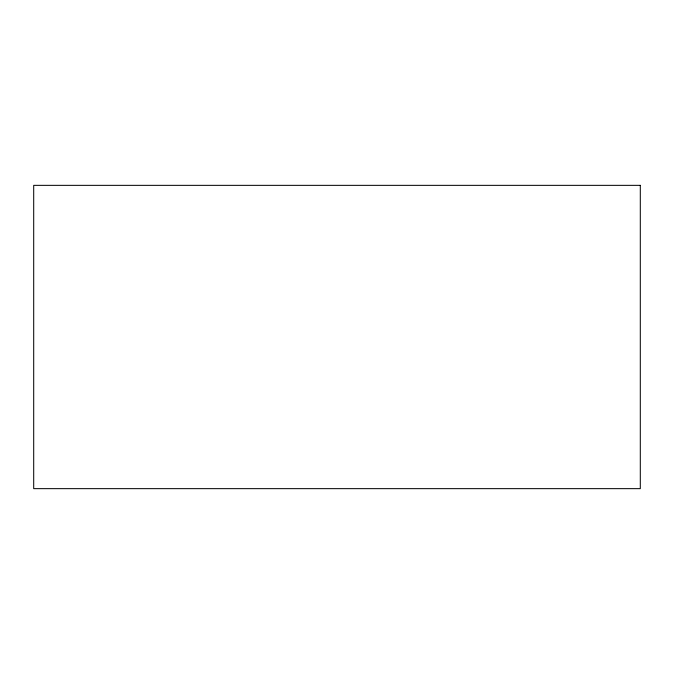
<?xml version="1.0" encoding="UTF-8"?>
<svg xmlns="http://www.w3.org/2000/svg" width="674" height="674" viewBox="0 0 674 674"><rect width="100%" height="100%" fill="white"/><g stroke="black" fill="none" stroke-linecap="round" stroke-linejoin="round"><path stroke-width="1.01" d="M640.3 185.35L33.7 185.35L33.7 488.65L640.3 488.65L640.3 185.35"/></g></svg>
